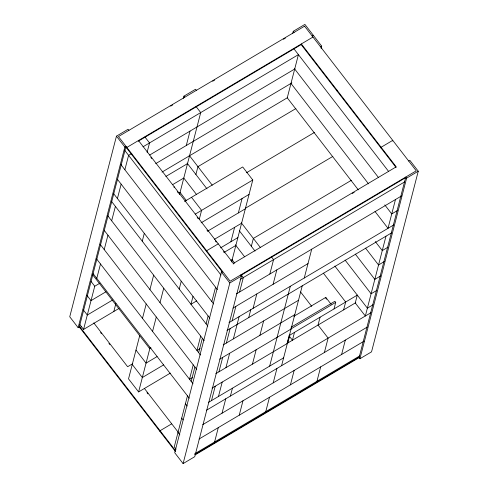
<?xml version="1.0" encoding="UTF-8"?>
<svg xmlns="http://www.w3.org/2000/svg" width="488" height="488" viewBox="0 0 488 488"><rect width="100%" height="100%" fill="white"/><g stroke="black" fill="none" stroke-linecap="round" stroke-linejoin="round"><path stroke-width="0.73" d="M128.923 130.345L128.088 129.259L116.455 136.158L69.741 316.785L78.135 327.661L79.3 326.972L126.014 146.345L124.849 147.034L78.135 327.661M80.142 328.058L80.306 327.405L81.6 326.637M126.685 148.084L126.856 147.431L312.967 37.051M79.91 324.685L83.57 329.43L94.745 286.236L99.888 283.186M96.77 278.386L100.498 263.99M104.218 249.588L107.946 235.192M111.667 220.796L115.394 206.394M117.419 198.543L121.146 184.147M124.867 169.745L128.594 155.349L131.766 153.47M147.108 152.293L149.529 142.929L144.948 137M113.814 311.496L115.863 303.579M142.264 241.2L144.296 233.343M183.348 98.356L183.921 96.148L195.554 89.249L196.389 90.335M174.002 187.404L174.173 186.751M186.288 145.516L190.009 131.113M142.484 318.365L146.205 303.963M149.932 289.567L153.653 275.171M139.702 335.683L128.533 378.871L138.61 391.925L170.355 373.094M179.499 194.614L200.714 112.576L196.133 106.646M152.561 331.413L156.282 317.017M160.009 302.621L163.73 288.219M138.61 391.925L150.151 347.303M195.908 174.503L197.939 166.646L295.893 108.556M179.212 289.048L181.243 281.192M199.36 218.996L201.593 210.359L191.516 197.311M192.998 296.417L190.967 304.274L196.676 300.889M159.918 431.374L160.082 430.715L171.715 423.822M206.461 251.399L206.631 250.747L218.258 243.847M193.236 364.865L189.509 379.267L192.681 377.383M200.678 336.073L196.957 350.469L200.129 348.591M187.465 395.835L174.265 446.886L176.095 449.259M191.186 381.439L194.913 367.043M198.634 352.647L202.361 338.245M206.082 323.849L208.114 315.992M211.835 301.596L215.562 287.2M222.583 271.407L221.418 272.097L174.71 452.724L183.104 463.6L194.736 456.701L241.45 276.074L240.608 274.988M230.903 241.737L234.624 227.335M238.351 212.939L242.072 198.543M231.568 262.007L252.778 180.005L242.701 166.957L184.537 201.446M292.69 33.513L293.264 31.299L304.896 24.4L321.69 46.153L321.116 48.361M233.209 264.075L233.374 263.422L396.225 166.841L301.34 43.95L301.169 44.603L138.317 141.184L138.488 140.532L233.374 263.422M183.104 463.6L229.817 282.973L241.45 276.074M211.499 400.611L215.226 386.209M218.947 371.813L222.674 357.417M226.395 343.015L230.116 328.619M232.148 320.769L235.875 306.366M239.596 291.97L243.323 277.574L241.462 275.165M251.332 246.275L253.364 238.425L351.317 180.328M218.478 396.47L222.205 382.074M225.926 367.678L229.653 353.275M233.374 338.879L239.126 316.627M214.586 442L218.307 427.598M222.034 413.202L225.755 398.806M248.727 317.584L250.759 309.728M230.409 396.043L232.441 388.192M253.089 308.349L256.81 293.953M269.84 274.036L273.567 259.634L271.273 256.67M239.248 415.184L242.969 400.782M252.448 364.133L256.169 349.737M259.897 335.341L263.618 320.945M273.097 284.291L276.818 269.894M336.854 90.823L337.025 90.17M269.663 366.116L290.311 286.273M265.765 411.646L269.492 397.244M273.213 382.848L276.94 368.452M287.2 343.003L288.847 336.641M281.588 365.689L302.237 285.846M304.268 277.995L311.716 249.197M287.798 342.985L289.829 335.128M294.484 332.371L292.452 340.221L289.201 336.012M290.427 384.831L294.154 370.429M320.073 317.194L318.042 325.045L328.119 338.099L324.398 352.495M331.139 304.292L325.801 297.387L325.636 298.04L326.521 299.187M334.03 308.916L335.726 302.371L334.884 301.285L291.098 327.247M316.95 381.293L320.671 366.891M380.945 147.919L381.11 147.266L392.742 140.367L392.578 141.02M343.631 309.868L345.663 302.017L323.373 273.152M341.612 354.477L345.333 340.075M357.295 295.118L355.264 302.969L365.341 316.023L385.99 236.18M395.469 199.531L388.021 228.323L375.022 211.487M406.626 178.114L405.79 177.028L359.076 357.655L359.912 358.741L406.626 178.114L418.259 171.215L409.865 160.339L408.7 161.028M418.259 171.215L371.545 351.842L359.912 358.741M170.715 106.116L172.679 104.951M212.658 81.246L214.622 80.075M283.43 39.272L285.401 38.101M312.131 35.966L313.29 35.276M142.99 146.815L298.424 54.632L287.255 97.826L358.302 189.838M320.525 46.842L321.69 46.153M149.694 155.025L294.947 68.881M155.69 163.657L291.873 82.893M162.016 172.093L287.499 97.679M165.877 176.455L187.508 163.626M172.642 184.635L183.787 178.022L196.329 194.261M178.754 193.199L180.066 192.418L186.55 200.818M246.452 172.758L314.37 132.48M195.249 214.122L252.778 180.005M201.111 222.833L249.051 194.401M245.336 208.303L332.846 156.404M207.754 231.086L245.33 208.797M105.92 291.8L91.018 300.639L86.894 295.301M214.397 239.334L241.609 223.199M112.563 300.047L87.297 315.035L83.173 309.697M220.539 247.88L237.882 237.595M83.57 329.43L118.999 308.422M224.071 252.436L235.85 245.452M230.818 260.623L232.129 259.848M352.238 193.48L354.203 192.321M240.456 275.629L405.601 177.693M240.145 279.453L404.631 181.908M236.424 293.855L401.563 195.914M151.073 347.962L149.779 348.731L92.574 274.646M132.779 363.67L127.63 366.726L93.794 322.904M232.929 308.117L307.995 263.599M397.458 210.541L391.748 213.927L384.782 204.905M157.069 356.594L146.058 363.127L135.981 350.079M228.976 322.647L393.731 224.938M163.712 364.847L142.331 377.529L132.254 364.475M226.944 330.504L391.699 232.794M223.223 344.9L298.516 300.248M387.978 247.19L382.269 250.576L375.303 241.554M219.728 359.162L294.789 314.644M384.251 261.586L378.542 264.972L365.543 248.136M293.782 316.376L325.801 297.387M290.635 329.113L335.726 302.371M215.775 373.698L291.068 329.04M380.53 275.988L374.821 279.374L355.319 254.114M288.939 335.659L357.179 295.185M286.944 343.491L355.789 302.658M212.054 388.094L287.347 343.442M376.809 290.384L371.1 293.77L345.089 260.092M208.327 402.49L283.619 357.838M373.082 304.78L367.373 308.166L334.866 266.07M206.448 410.255L371.051 312.637M202.727 424.651L367.214 327.1M199.006 439.048L364.079 341.149M194.639 453.828L359.711 355.929M194.736 454.56L359.229 357.009M195.224 454.828L359.717 357.277M293.264 31.299L294.105 32.385M301.169 44.603L396.061 167.494M293.843 48.696L388.649 171.483M294.374 68.607L378.426 177.461M290.976 83.424L368.525 183.86M183.921 96.148L184.757 97.234M300.571 291.934L311.716 306.366M189.167 155.282L212.256 185.19M241.353 222.87L260.293 247.398M187.136 163.138L207.016 188.88M239.321 230.726L255.029 251.064M235.332 244.775L244.622 256.804M231.91 259.567L234.71 263.185M150.829 157.392L151.756 158.594M177.254 191.613L178.181 192.815M197.207 217.459L198.134 218.661M206.955 230.08L207.882 231.281M215.306 240.895L216.233 242.097M223.589 251.619L224.504 252.808M125.8 146.943L222.595 272.298M116.455 136.158L124.849 147.034M221.418 272.097L229.817 282.973M124.471 150.011L221.003 275.025M120.749 164.407L217.392 289.573M117.48 179.401L213.671 303.969M113.301 193.205L209.834 318.219M111.319 201.123L207.803 326.075M107.543 215.458L204.191 340.618M104.279 230.446L200.47 355.014M100.095 244.25L196.743 369.416M96.374 258.646L193.022 383.812M93.11 273.64L189.295 398.208M91.079 281.491L94.745 286.236M185.434 403.692L187.264 406.065M181.713 418.088L183.085 419.869M144.369 388.405L178.59 432.716M177.986 432.484L179.822 434.857M100.577 332.566L101.504 333.768M108.922 343.369L109.849 344.571M146.98 392.657L147.907 393.859M79.428 326.259L175.296 450.418M79.257 326.911L175.589 451.675M304.573 26.175L118.456 136.555L230.141 281.198L416.258 170.818L304.573 26.175"/></g></svg>
